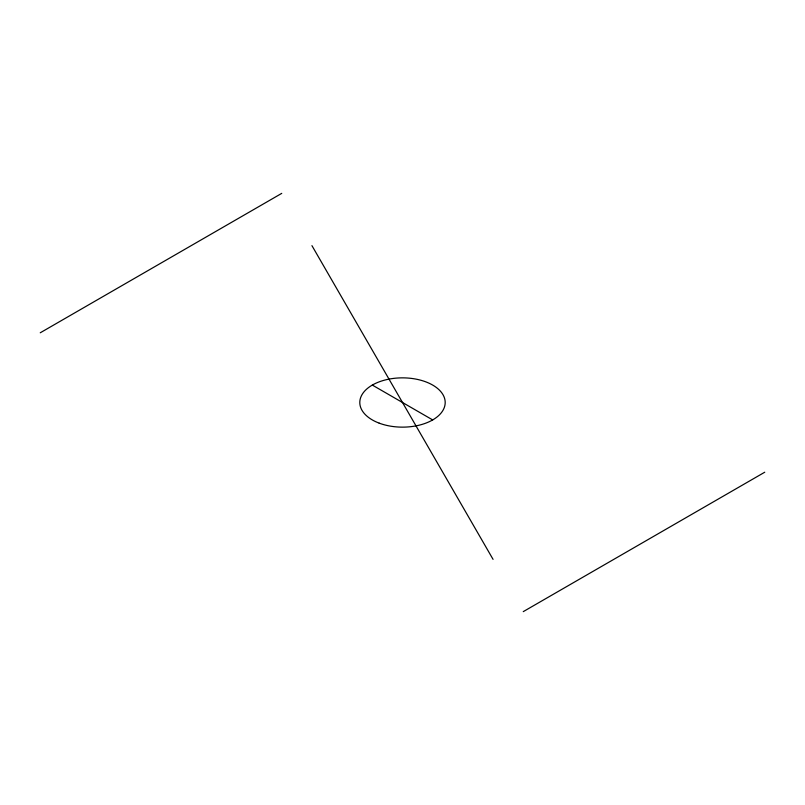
<?xml version="1.0" encoding="UTF-8"?>
<svg xmlns="http://www.w3.org/2000/svg" width="805" height="805" viewBox="0 0 805 805"><rect width="100%" height="100%" fill="white"/><g stroke="black" fill="none" stroke-linecap="round" stroke-linejoin="round"><path stroke-width="1.21" d="M40.25 332.787L281.75 193.361M523.25 611.639L764.75 472.213M372.313 385.072L432.688 419.928M311.938 245.646L493.063 559.354M379.165 423.138A42.695 24.643 0 0 0 445.125 403.848A42.695 24.643 0 0 0 383.21 380.513A42.695 24.643 0 0 0 379.165 423.138"/></g></svg>
